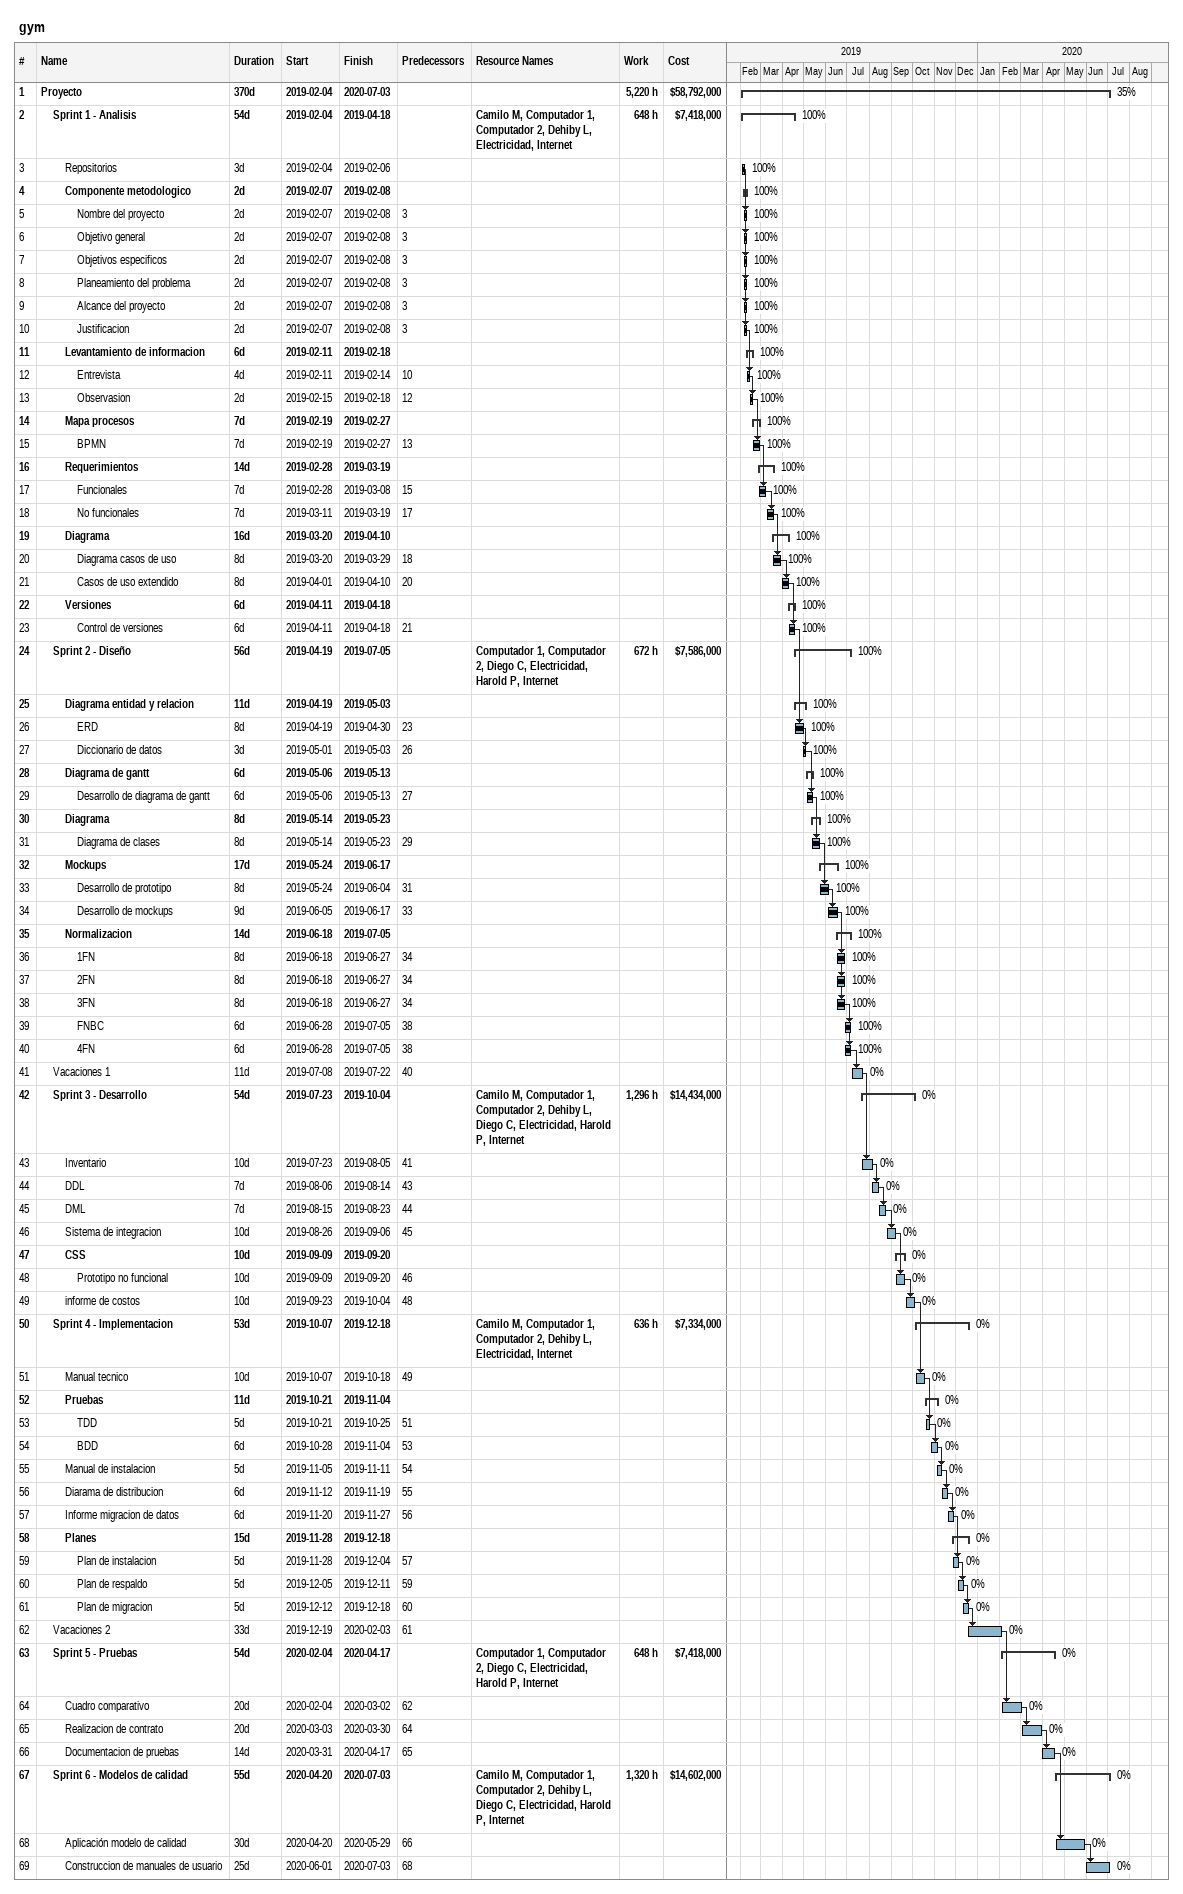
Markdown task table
gym

| ID | Level | Task | Duration | Start | Finish | Predecessors | Resources | % complete | Work (h) | Cost ($) |
|---|---|---|---|---|---|---|---|---|---|---|
| 1 | 1 | **Proyecto** | 370d | 2019-02-04 | 2020-07-03 |  |  | 35 | 5220 | 58792000 |
| 2 | 2 | **Sprint 1 - Analisis** | 54d | 2019-02-04 | 2019-04-18 |  | Camilo M, Computador 1, Computador 2, Dehiby L, Electricidad, Internet | 100 | 648 | 7418000 |
| 3 | 3 | Repositorios | 3d | 2019-02-04 | 2019-02-06 |  |  | 100 |  |  |
| 4 | 3 | **Componente metodologico** | 2d | 2019-02-07 | 2019-02-08 |  |  | 100 |  |  |
| 5 | 4 | Nombre del proyecto | 2d | 2019-02-07 | 2019-02-08 | 3 |  | 100 |  |  |
| 6 | 4 | Objetivo general | 2d | 2019-02-07 | 2019-02-08 | 3 |  | 100 |  |  |
| 7 | 4 | Objetivos especificos | 2d | 2019-02-07 | 2019-02-08 | 3 |  | 100 |  |  |
| 8 | 4 | Planeamiento del problema | 2d | 2019-02-07 | 2019-02-08 | 3 |  | 100 |  |  |
| 9 | 4 | Alcance del proyecto | 2d | 2019-02-07 | 2019-02-08 | 3 |  | 100 |  |  |
| 10 | 4 | Justificacion | 2d | 2019-02-07 | 2019-02-08 | 3 |  | 100 |  |  |
| 11 | 3 | **Levantamiento de informacion** | 6d | 2019-02-11 | 2019-02-18 |  |  | 100 |  |  |
| 12 | 4 | Entrevista | 4d | 2019-02-11 | 2019-02-14 | 10 |  | 100 |  |  |
| 13 | 4 | Observasion | 2d | 2019-02-15 | 2019-02-18 | 12 |  | 100 |  |  |
| 14 | 3 | **Mapa procesos** | 7d | 2019-02-19 | 2019-02-27 |  |  | 100 |  |  |
| 15 | 4 | BPMN | 7d | 2019-02-19 | 2019-02-27 | 13 |  | 100 |  |  |
| 16 | 3 | **Requerimientos** | 14d | 2019-02-28 | 2019-03-19 |  |  | 100 |  |  |
| 17 | 4 | Funcionales | 7d | 2019-02-28 | 2019-03-08 | 15 |  | 100 |  |  |
| 18 | 4 | No funcionales | 7d | 2019-03-11 | 2019-03-19 | 17 |  | 100 |  |  |
| 19 | 3 | **Diagrama** | 16d | 2019-03-20 | 2019-04-10 |  |  | 100 |  |  |
| 20 | 4 | Diagrama casos de uso | 8d | 2019-03-20 | 2019-03-29 | 18 |  | 100 |  |  |
| 21 | 4 | Casos de uso extendido | 8d | 2019-04-01 | 2019-04-10 | 20 |  | 100 |  |  |
| 22 | 3 | **Versiones** | 6d | 2019-04-11 | 2019-04-18 |  |  | 100 |  |  |
| 23 | 4 | Control de versiones | 6d | 2019-04-11 | 2019-04-18 | 21 |  | 100 |  |  |
| 24 | 2 | **Sprint 2 - Diseño** | 56d | 2019-04-19 | 2019-07-05 |  | Computador 1, Computador 2, Diego C, Electricidad, Harold P, Internet | 100 | 672 | 7586000 |
| 25 | 3 | **Diagrama entidad y relacion** | 11d | 2019-04-19 | 2019-05-03 |  |  | 100 |  |  |
| 26 | 4 | ERD | 8d | 2019-04-19 | 2019-04-30 | 23 |  | 100 |  |  |
| 27 | 4 | Diccionario de datos | 3d | 2019-05-01 | 2019-05-03 | 26 |  | 100 |  |  |
| 28 | 3 | **Diagrama de gantt** | 6d | 2019-05-06 | 2019-05-13 |  |  | 100 |  |  |
| 29 | 4 | Desarrollo de diagrama de gantt | 6d | 2019-05-06 | 2019-05-13 | 27 |  | 100 |  |  |
| 30 | 3 | **Diagrama** | 8d | 2019-05-14 | 2019-05-23 |  |  | 100 |  |  |
| 31 | 4 | Diagrama de clases | 8d | 2019-05-14 | 2019-05-23 | 29 |  | 100 |  |  |
| 32 | 3 | **Mockups** | 17d | 2019-05-24 | 2019-06-17 |  |  | 100 |  |  |
| 33 | 4 | Desarrollo de prototipo | 8d | 2019-05-24 | 2019-06-04 | 31 |  | 100 |  |  |
| 34 | 4 | Desarrollo de mockups | 9d | 2019-06-05 | 2019-06-17 | 33 |  | 100 |  |  |
| 35 | 3 | **Normalizacion** | 14d | 2019-06-18 | 2019-07-05 |  |  | 100 |  |  |
| 36 | 4 | 1FN | 8d | 2019-06-18 | 2019-06-27 | 34 |  | 100 |  |  |
| 37 | 4 | 2FN | 8d | 2019-06-18 | 2019-06-27 | 34 |  | 100 |  |  |
| 38 | 4 | 3FN | 8d | 2019-06-18 | 2019-06-27 | 34 |  | 100 |  |  |
| 39 | 4 | FNBC | 6d | 2019-06-28 | 2019-07-05 | 38 |  | 100 |  |  |
| 40 | 4 | 4FN | 6d | 2019-06-28 | 2019-07-05 | 38 |  | 100 |  |  |
| 41 | 2 | Vacaciones 1 | 11d | 2019-07-08 | 2019-07-22 | 40 |  | 0 |  |  |
| 42 | 2 | **Sprint 3 - Desarrollo** | 54d | 2019-07-23 | 2019-10-04 |  | Camilo M, Computador 1, Computador 2, Dehiby L, Diego C, Electricidad, Harold P, Internet | 0 | 1296 | 14434000 |
| 43 | 3 | Inventario | 10d | 2019-07-23 | 2019-08-05 | 41 |  | 0 |  |  |
| 44 | 3 | DDL | 7d | 2019-08-06 | 2019-08-14 | 43 |  | 0 |  |  |
| 45 | 3 | DML | 7d | 2019-08-15 | 2019-08-23 | 44 |  | 0 |  |  |
| 46 | 3 | Sistema de integracion | 10d | 2019-08-26 | 2019-09-06 | 45 |  | 0 |  |  |
| 47 | 3 | **CSS** | 10d | 2019-09-09 | 2019-09-20 |  |  | 0 |  |  |
| 48 | 4 | Prototipo no funcional | 10d | 2019-09-09 | 2019-09-20 | 46 |  | 0 |  |  |
| 49 | 3 | informe de costos | 10d | 2019-09-23 | 2019-10-04 | 48 |  | 0 |  |  |
| 50 | 2 | **Sprint 4 - Implementacion** | 53d | 2019-10-07 | 2019-12-18 |  | Camilo M, Computador 1, Computador 2, Dehiby L, Electricidad, Internet | 0 | 636 | 7334000 |
| 51 | 3 | Manual tecnico | 10d | 2019-10-07 | 2019-10-18 | 49 |  | 0 |  |  |
| 52 | 3 | **Pruebas** | 11d | 2019-10-21 | 2019-11-04 |  |  | 0 |  |  |
| 53 | 4 | TDD | 5d | 2019-10-21 | 2019-10-25 | 51 |  | 0 |  |  |
| 54 | 4 | BDD | 6d | 2019-10-28 | 2019-11-04 | 53 |  | 0 |  |  |
| 55 | 3 | Manual de instalacion | 5d | 2019-11-05 | 2019-11-11 | 54 |  | 0 |  |  |
| 56 | 3 | Diarama de distribucion | 6d | 2019-11-12 | 2019-11-19 | 55 |  | 0 |  |  |
| 57 | 3 | Informe migracion de datos | 6d | 2019-11-20 | 2019-11-27 | 56 |  | 0 |  |  |
| 58 | 3 | **Planes** | 15d | 2019-11-28 | 2019-12-18 |  |  | 0 |  |  |
| 59 | 4 | Plan de instalacion | 5d | 2019-11-28 | 2019-12-04 | 57 |  | 0 |  |  |
| 60 | 4 | Plan de respaldo | 5d | 2019-12-05 | 2019-12-11 | 59 |  | 0 |  |  |
| 61 | 4 | Plan de migracion | 5d | 2019-12-12 | 2019-12-18 | 60 |  | 0 |  |  |
| 62 | 2 | Vacaciones 2 | 33d | 2019-12-19 | 2020-02-03 | 61 |  | 0 |  |  |
| 63 | 2 | **Sprint 5 - Pruebas** | 54d | 2020-02-04 | 2020-04-17 |  | Computador 1, Computador 2, Diego C, Electricidad, Harold P, Internet | 0 | 648 | 7418000 |
| 64 | 3 | Cuadro comparativo | 20d | 2020-02-04 | 2020-03-02 | 62 |  | 0 |  |  |
| 65 | 3 | Realizacion de contrato | 20d | 2020-03-03 | 2020-03-30 | 64 |  | 0 |  |  |
| 66 | 3 | Documentacion de pruebas | 14d | 2020-03-31 | 2020-04-17 | 65 |  | 0 |  |  |
| 67 | 2 | **Sprint 6 - Modelos de calidad** | 55d | 2020-04-20 | 2020-07-03 |  | Camilo M, Computador 1, Computador 2, Dehiby L, Diego C, Electricidad, Harold P, Internet | 0 | 1320 | 14602000 |
| 68 | 3 | Aplicación modelo de calidad | 30d | 2020-04-20 | 2020-05-29 | 66 |  | 0 |  |  |
| 69 | 3 | Construccion de manuales de usuario | 25d | 2020-06-01 | 2020-07-03 | 68 |  | 0 |  |  |
